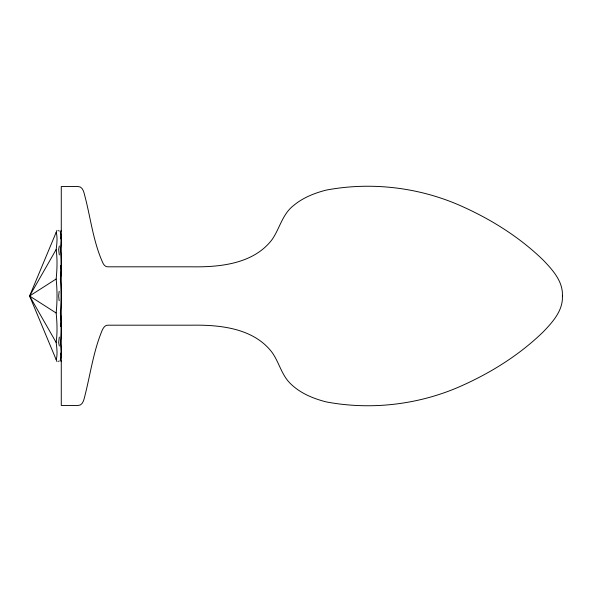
<?xml version="1.0" encoding="UTF-8"?>
<svg xmlns="http://www.w3.org/2000/svg" width="592" height="592" viewBox="0 0 592 592"><rect width="100%" height="100%" fill="white"/><g stroke="black" fill="none" stroke-linecap="round" stroke-linejoin="round"><path stroke-width="0.89" d="M59.156 291.286L58.66 296L59.156 300.714M60.621 277.152L61.272 270.862L60.621 265.534M59.318 337.114L58.66 342.442L59.318 346.002M60.621 326.466L61.272 321.138L60.621 314.848M59.318 245.998L58.66 249.558L59.318 254.886M60.621 238.879L61.272 235.32L60.784 234.38M57.01 361.675L29.6 296L57.01 230.325M61.205 230.325L60.34 232.56A61.501 11.13 -71.4 0 1 60.34 249.55A61.501 19.277 -79 0 1 60.34 279.002A61.524 22.267 90 0 1 60.34 313.005A61.501 19.277 79 0 1 60.34 342.45A61.501 11.13 71.4 0 1 60.34 359.448L61.205 361.675M58.66 361.682L59.156 360.743M60.784 357.62L61.272 356.68L60.621 353.121M56.144 232.552A61.501 11.13 -71.4 0 1 56.144 249.55L29.6 296L56.144 342.442A61.501 11.13 71.4 0 1 56.144 359.448M56.144 249.55A61.501 19.277 -79 0 1 56.144 279.002L29.6 296L56.144 312.998A61.501 19.277 79 0 1 56.144 342.45M58.66 230.318L59.156 231.257M56.144 278.995A61.524 22.267 90 0 1 56.144 313.005M562.4 296C563.177 310.563 552.491 322.263 543.071 332.031C518.659 355.711 489.221 373.863 458.104 387.346C416.909 404.965 370.163 410.204 326.185 401.894C313.479 398.638 300.788 393.488 291.175 384.297C281.77 375.787 279.343 362.741 272.246 352.662C253.872 328.094 219.906 324.719 191.571 325.193L108.047 325.193C105.213 324.912 103.482 327.672 102.372 329.855C93.366 351.16 90.406 374.44 84.663 396.714C83.879 400.177 82.495 405.675 77.981 405.468L61.272 405.446L61.272 186.532L77.981 186.532C82.495 186.325 83.879 191.823 84.663 195.286C90.724 217.974 93.21 242.061 103.149 263.529C104.148 265.29 105.842 267.051 108.047 266.807L191.571 266.807C219.906 267.281 253.872 263.906 272.246 239.338C279.735 228.401 282.451 214.171 293.38 205.683C302.741 197.758 314.411 193.11 326.185 190.106C370.163 181.796 416.909 187.035 458.104 204.654C489.221 218.137 518.659 236.289 543.071 259.969C552.477 269.752 563.192 281.415 562.4 296"/></g></svg>
